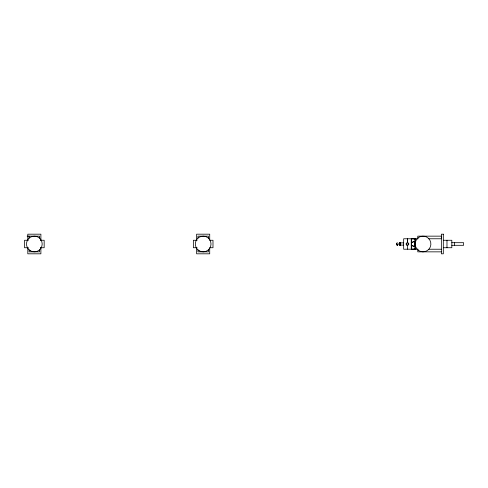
<?xml version="1.0" encoding="UTF-8"?>
<svg xmlns="http://www.w3.org/2000/svg" width="488" height="488" viewBox="0 0 488 488"><rect width="100%" height="100%" fill="white"/><g stroke="black" fill="none" stroke-linecap="round" stroke-linejoin="round"><path stroke-width="0.73" d="M29.109 238.114L29.103 236.149M39.583 238.114L39.583 236.149L27.151 236.149M197.939 238.114L197.927 236.149L208.406 236.149L208.406 238.114M411.256 245.494L414.428 246.336L414.525 241.908M396.494 243.866L396.494 243.89A1.11 0.787 88 0 1 396.982 242.951A1.11 0.787 88 0 1 397.836 243.231M414.501 246.159L414.068 246.416L411.25 245.299M411.384 238.772L415.178 238.9L411.384 238.772L411.384 249.209L415.178 249.081L411.384 249.209M411.25 242.682L414.025 241.578L414.519 241.865M411.415 242.615L414.019 241.529L414.513 241.822M417.996 238.766L415.178 238.754L415.178 249.234L417.996 249.234M428.757 238.766L441.353 238.766L441.353 236.149L417.795 236.149L417.795 238.852M28.304 240.267L24.528 240.267L24.528 247.727L28.304 247.727M40.388 240.267L44.164 240.267L44.164 247.727L40.388 247.727M197.134 240.267L193.358 240.267L193.358 247.727L197.134 247.727M443.317 240.267L451.821 240.267L451.821 247.727L443.317 247.727M451.821 242.689L463.6 242.689L463.6 245.305L451.821 245.305M399.977 242.878L403.716 242.878M406.144 243.994L408.767 243.994M399.953 245.104L403.704 245.104M428.757 249.234L441.353 249.234M441.353 251.851L417.795 251.851L417.795 249.148M396.488 243.963L396.982 243.982M454.438 242.689L454.438 245.305M446.977 240.267L446.977 247.727M414.971 238.772L415.044 249.209M407.456 245.299L407.456 249.209M208.406 249.886L208.406 251.851L197.927 251.851L197.939 249.886M196.627 240.267L196.627 234.185L209.718 234.185L209.718 240.267L212.988 240.267L212.988 247.727L209.718 247.727L209.718 253.815L196.627 253.815L196.627 247.727M40.888 240.267L40.888 234.185L27.804 234.185L27.804 240.267M40.888 247.727L40.888 253.815L27.804 253.815L27.804 247.727M39.583 249.886L39.583 251.851L29.103 251.851L29.109 249.886M400.746 244.683A1.336 0.946 -88.8 0 1 399.337 244.958A1.336 0.946 -88.8 0 1 399.355 242.945A1.336 0.946 -88.8 0 1 400.764 243.219M397.885 244.695A1.11 0.787 -90 0 1 396.927 244.988A1.11 0.787 -90 0 1 396.512 243.732L396.512 243.744A1.11 0.793 87.9 0 0 397.275 245.104M400.538 244.738A1.11 0.787 -88.8 0 1 399.404 244.781A1.11 0.787 -88.8 0 1 399.446 243.17A1.11 0.787 -88.8 0 1 400.581 243.286M397.885 244.738A1.11 0.787 86.8 0 1 397.305 245.104M407.456 238.772L407.456 242.682L407.456 238.772M443.317 234.185L441.353 234.185L441.353 253.815L443.317 253.815L443.317 234.185M411.25 238.772L403.661 238.772L403.661 249.209L411.25 249.209L411.25 238.772M406.699 245.061A1.311 1.311 0 0 0 408.761 244.11A1.311 1.311 0 0 0 406.907 242.804A1.311 1.311 0 0 0 406.699 245.061M418.509 250.423A7.857 7.857 0 0 0 430.855 244.708A7.857 7.857 0 0 0 419.729 236.869A7.857 7.857 0 0 0 418.509 250.423M30.409 250.801A7.857 7.857 0 0 0 42.194 244A7.857 7.857 0 0 0 30.409 237.198A7.857 7.857 0 0 0 30.409 250.801M199.238 250.801A7.857 7.857 0 0 0 211.017 244A7.857 7.857 0 0 0 199.238 237.198A7.857 7.857 0 0 0 199.238 250.801"/></g></svg>
